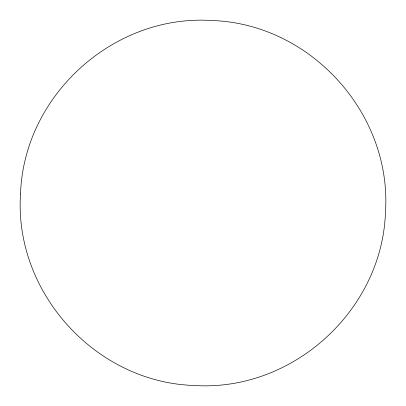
<?xml version="1.0" encoding="UTF-8"?>
<svg xmlns="http://www.w3.org/2000/svg" width="406" height="406" viewBox="0 0 406 406"><rect width="100%" height="100%" fill="white"/><g stroke="black" fill="none" stroke-linecap="round" stroke-linejoin="round"><path stroke-width="0.61" d="M20.518 194.038C14.012 292.457 95.446 382.31 194.038 385.482C292.457 391.988 382.31 310.554 385.482 211.962C391.988 113.543 310.554 23.69 211.962 20.518C113.543 14.012 23.69 95.446 20.518 194.038"/></g></svg>
